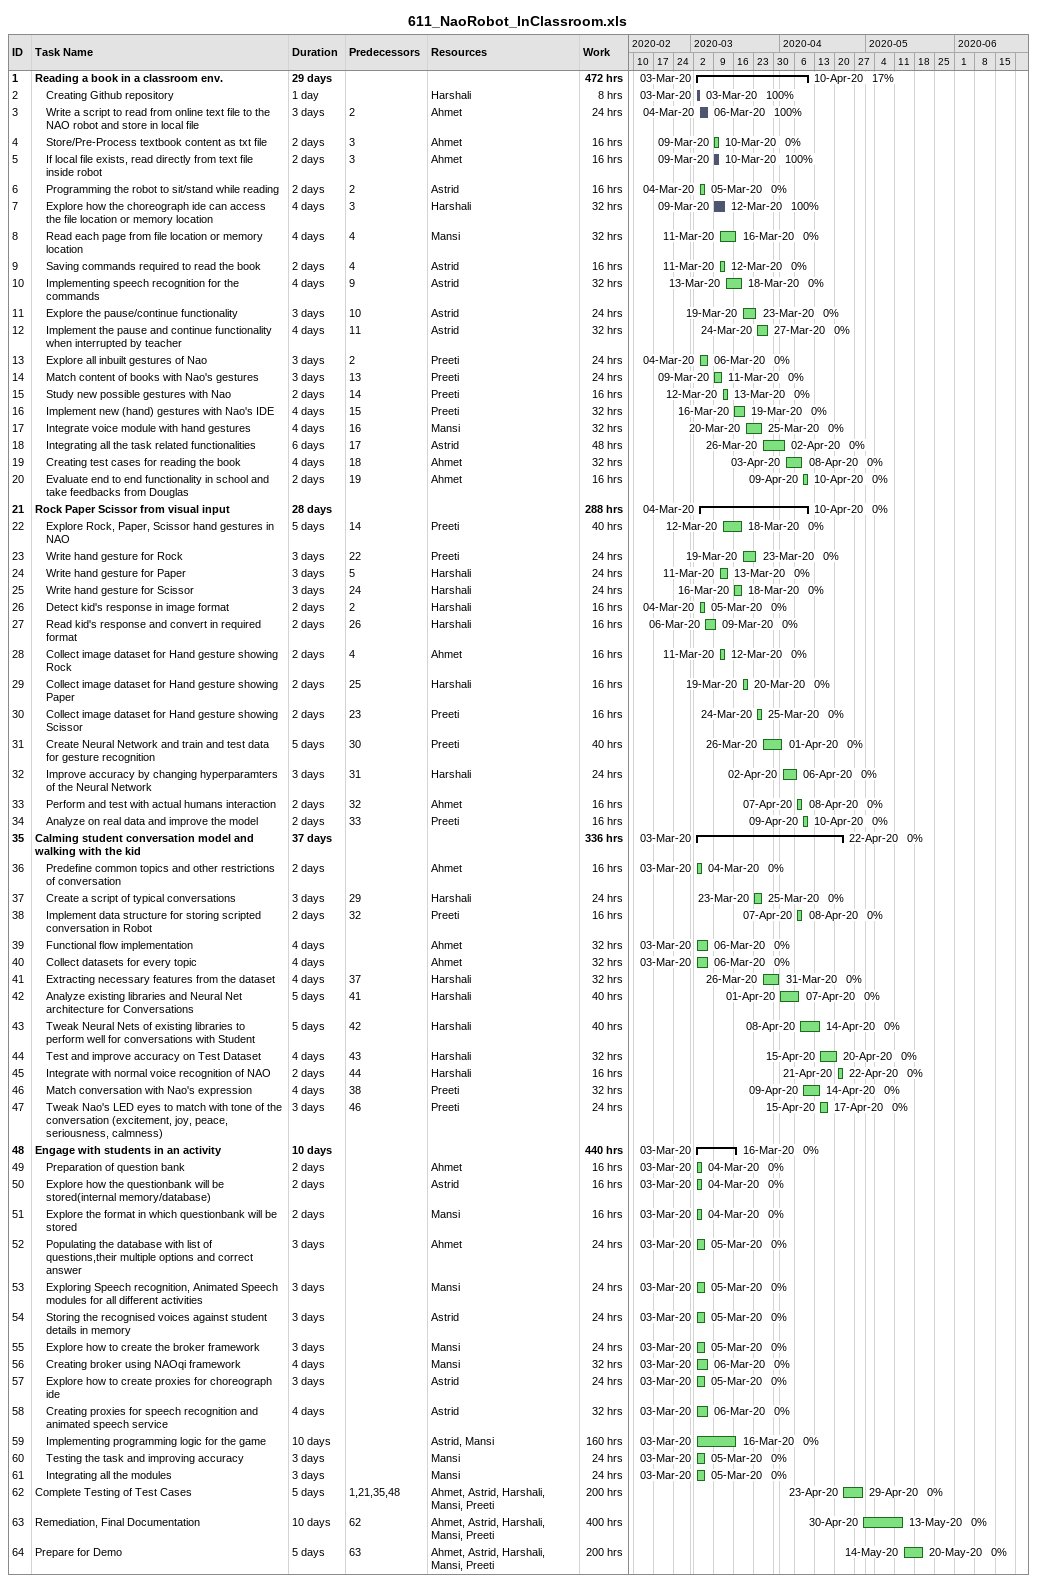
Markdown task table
611_NaoRobot_InClassroom.xls

| ID | Level | Task | Duration | Start | Finish | Predecessors | Resources | % complete | Work (h) |
|---|---|---|---|---|---|---|---|---|---|
| 1 | 1 | **Reading a book in a classroom env.** | 29d | 2020-03-03 | 2020-04-10 |  |  | 17 | 472 |
| 2 | 2 | Creating Github repository | 1d | 2020-03-03 | 2020-03-03 |  | Harshali | 100 | 8 |
| 3 | 2 | Write a script to read from online text file to the NAO robot and store in local file | 3d | 2020-03-04 | 2020-03-06 | 2 | Ahmet | 100 | 24 |
| 4 | 2 | Store/Pre-Process textbook content as txt file | 2d | 2020-03-09 | 2020-03-10 | 3 | Ahmet | 0 | 16 |
| 5 | 2 | If local file exists, read directly from text file inside robot | 2d | 2020-03-09 | 2020-03-10 | 3 | Ahmet | 100 | 16 |
| 6 | 2 | Programming the robot to sit/stand while reading | 2d | 2020-03-04 | 2020-03-05 | 2 | Astrid | 0 | 16 |
| 7 | 2 | Explore how the choreograph ide can access the file location or memory location | 4d | 2020-03-09 | 2020-03-12 | 3 | Harshali | 100 | 32 |
| 8 | 2 | Read each page from file location or memory location | 4d | 2020-03-11 | 2020-03-16 | 4 | Mansi | 0 | 32 |
| 9 | 2 | Saving commands required to read the book | 2d | 2020-03-11 | 2020-03-12 | 4 | Astrid | 0 | 16 |
| 10 | 2 | Implementing speech recognition for the commands | 4d | 2020-03-13 | 2020-03-18 | 9 | Astrid | 0 | 32 |
| 11 | 2 | Explore the pause/continue functionality | 3d | 2020-03-19 | 2020-03-23 | 10 | Astrid | 0 | 24 |
| 12 | 2 | Implement the pause and continue functionality when interrupted by teacher | 4d | 2020-03-24 | 2020-03-27 | 11 | Astrid | 0 | 32 |
| 13 | 2 | Explore all inbuilt gestures of Nao | 3d | 2020-03-04 | 2020-03-06 | 2 | Preeti | 0 | 24 |
| 14 | 2 | Match content of books with Nao's gestures | 3d | 2020-03-09 | 2020-03-11 | 13 | Preeti | 0 | 24 |
| 15 | 2 | Study new possible gestures with Nao | 2d | 2020-03-12 | 2020-03-13 | 14 | Preeti | 0 | 16 |
| 16 | 2 | Implement new (hand) gestures with Nao's IDE | 4d | 2020-03-16 | 2020-03-19 | 15 | Preeti | 0 | 32 |
| 17 | 2 | Integrate voice module with hand gestures | 4d | 2020-03-20 | 2020-03-25 | 16 | Mansi | 0 | 32 |
| 18 | 2 | Integrating all the task related functionalities | 6d | 2020-03-26 | 2020-04-02 | 17 | Astrid | 0 | 48 |
| 19 | 2 | Creating test cases for reading the book | 4d | 2020-04-03 | 2020-04-08 | 18 | Ahmet | 0 | 32 |
| 20 | 2 | Evaluate end to end functionality in school and take feedbacks from Douglas | 2d | 2020-04-09 | 2020-04-10 | 19 | Ahmet | 0 | 16 |
| 21 | 1 | **Rock Paper Scissor from visual input** | 28d | 2020-03-04 | 2020-04-10 |  |  | 0 | 288 |
| 22 | 2 | Explore Rock, Paper, Scissor hand gestures in NAO | 5d | 2020-03-12 | 2020-03-18 | 14 | Preeti | 0 | 40 |
| 23 | 2 | Write hand gesture for Rock | 3d | 2020-03-19 | 2020-03-23 | 22 | Preeti | 0 | 24 |
| 24 | 2 | Write hand gesture for Paper | 3d | 2020-03-11 | 2020-03-13 | 5 | Harshali | 0 | 24 |
| 25 | 2 | Write hand gesture for Scissor | 3d | 2020-03-16 | 2020-03-18 | 24 | Harshali | 0 | 24 |
| 26 | 2 | Detect kid's response in image format | 2d | 2020-03-04 | 2020-03-05 | 2 | Harshali | 0 | 16 |
| 27 | 2 | Read kid's response and convert in required format | 2d | 2020-03-06 | 2020-03-09 | 26 | Harshali | 0 | 16 |
| 28 | 2 | Collect image dataset for Hand gesture showing Rock | 2d | 2020-03-11 | 2020-03-12 | 4 | Ahmet | 0 | 16 |
| 29 | 2 | Collect image dataset for Hand gesture showing Paper | 2d | 2020-03-19 | 2020-03-20 | 25 | Harshali | 0 | 16 |
| 30 | 2 | Collect image dataset for Hand gesture showing Scissor | 2d | 2020-03-24 | 2020-03-25 | 23 | Preeti | 0 | 16 |
| 31 | 2 | Create Neural Network and train and test data for gesture recognition | 5d | 2020-03-26 | 2020-04-01 | 30 | Preeti | 0 | 40 |
| 32 | 2 | Improve accuracy by changing hyperparamters of the Neural Network | 3d | 2020-04-02 | 2020-04-06 | 31 | Harshali | 0 | 24 |
| 33 | 2 | Perform and test with actual humans interaction | 2d | 2020-04-07 | 2020-04-08 | 32 | Ahmet | 0 | 16 |
| 34 | 2 | Analyze on real data and improve the model | 2d | 2020-04-09 | 2020-04-10 | 33 | Preeti | 0 | 16 |
| 35 | 1 | **Calming student conversation model and walking with the kid** | 37d | 2020-03-03 | 2020-04-22 |  |  | 0 | 336 |
| 36 | 2 | Predefine common topics and other restrictions of conversation | 2d | 2020-03-03 | 2020-03-04 |  | Ahmet | 0 | 16 |
| 37 | 2 | Create a script of typical conversations | 3d | 2020-03-23 | 2020-03-25 | 29 | Harshali | 0 | 24 |
| 38 | 2 | Implement data structure for storing scripted conversation in Robot | 2d | 2020-04-07 | 2020-04-08 | 32 | Preeti | 0 | 16 |
| 39 | 2 | Functional flow implementation | 4d | 2020-03-03 | 2020-03-06 |  | Ahmet | 0 | 32 |
| 40 | 2 | Collect datasets for every topic | 4d | 2020-03-03 | 2020-03-06 |  | Ahmet | 0 | 32 |
| 41 | 2 | Extracting necessary features from the dataset | 4d | 2020-03-26 | 2020-03-31 | 37 | Harshali | 0 | 32 |
| 42 | 2 | Analyze existing libraries and Neural Net architecture for Conversations | 5d | 2020-04-01 | 2020-04-07 | 41 | Harshali | 0 | 40 |
| 43 | 2 | Tweak Neural Nets of existing libraries to perform well for conversations with Student | 5d | 2020-04-08 | 2020-04-14 | 42 | Harshali | 0 | 40 |
| 44 | 2 | Test and improve accuracy on Test Dataset | 4d | 2020-04-15 | 2020-04-20 | 43 | Harshali | 0 | 32 |
| 45 | 2 | Integrate with normal voice recognition of NAO | 2d | 2020-04-21 | 2020-04-22 | 44 | Harshali | 0 | 16 |
| 46 | 2 | Match conversation with Nao's expression | 4d | 2020-04-09 | 2020-04-14 | 38 | Preeti | 0 | 32 |
| 47 | 2 | Tweak Nao's LED eyes to match with tone of the conversation (excitement, joy, peace, seriousness, calmness) | 3d | 2020-04-15 | 2020-04-17 | 46 | Preeti | 0 | 24 |
| 48 | 1 | **Engage with students in an activity** | 10d | 2020-03-03 | 2020-03-16 |  |  | 0 | 440 |
| 49 | 2 | Preparation of question bank | 2d | 2020-03-03 | 2020-03-04 |  | Ahmet | 0 | 16 |
| 50 | 2 | Explore how the questionbank will be stored(internal memory/database) | 2d | 2020-03-03 | 2020-03-04 |  | Astrid | 0 | 16 |
| 51 | 2 | Explore the format in which questionbank will be stored | 2d | 2020-03-03 | 2020-03-04 |  | Mansi | 0 | 16 |
| 52 | 2 | Populating the database with list of questions,their multiple options and correct answer | 3d | 2020-03-03 | 2020-03-05 |  | Ahmet | 0 | 24 |
| 53 | 2 | Exploring Speech recognition, Animated Speech modules for all different activities | 3d | 2020-03-03 | 2020-03-05 |  | Mansi | 0 | 24 |
| 54 | 2 | Storing the recognised voices against student details in memory | 3d | 2020-03-03 | 2020-03-05 |  | Astrid | 0 | 24 |
| 55 | 2 | Explore how to create the broker framework | 3d | 2020-03-03 | 2020-03-05 |  | Mansi | 0 | 24 |
| 56 | 2 | Creating broker using NAOqi framework | 4d | 2020-03-03 | 2020-03-06 |  | Mansi | 0 | 32 |
| 57 | 2 | Explore how to create proxies for choreograph ide | 3d | 2020-03-03 | 2020-03-05 |  | Astrid | 0 | 24 |
| 58 | 2 | Creating proxies for speech recognition and animated speech service | 4d | 2020-03-03 | 2020-03-06 |  | Astrid | 0 | 32 |
| 59 | 2 | Implementing programming logic for the game | 10d | 2020-03-03 | 2020-03-16 |  | Astrid, Mansi | 0 | 160 |
| 60 | 2 | Testing the task and improving accuracy | 3d | 2020-03-03 | 2020-03-05 |  | Mansi | 0 | 24 |
| 61 | 2 | Integrating all the modules | 3d | 2020-03-03 | 2020-03-05 |  | Mansi | 0 | 24 |
| 62 | 1 | Complete Testing of Test Cases | 5d | 2020-04-23 | 2020-04-29 | 1, 21, 35, 48 | Ahmet, Astrid, Harshali, Mansi, Preeti | 0 | 200 |
| 63 | 1 | Remediation, Final Documentation | 10d | 2020-04-30 | 2020-05-13 | 62 | Ahmet, Astrid, Harshali, Mansi, Preeti | 0 | 400 |
| 64 | 1 | Prepare for Demo | 5d | 2020-05-14 | 2020-05-20 | 63 | Ahmet, Astrid, Harshali, Mansi, Preeti | 0 | 200 |
